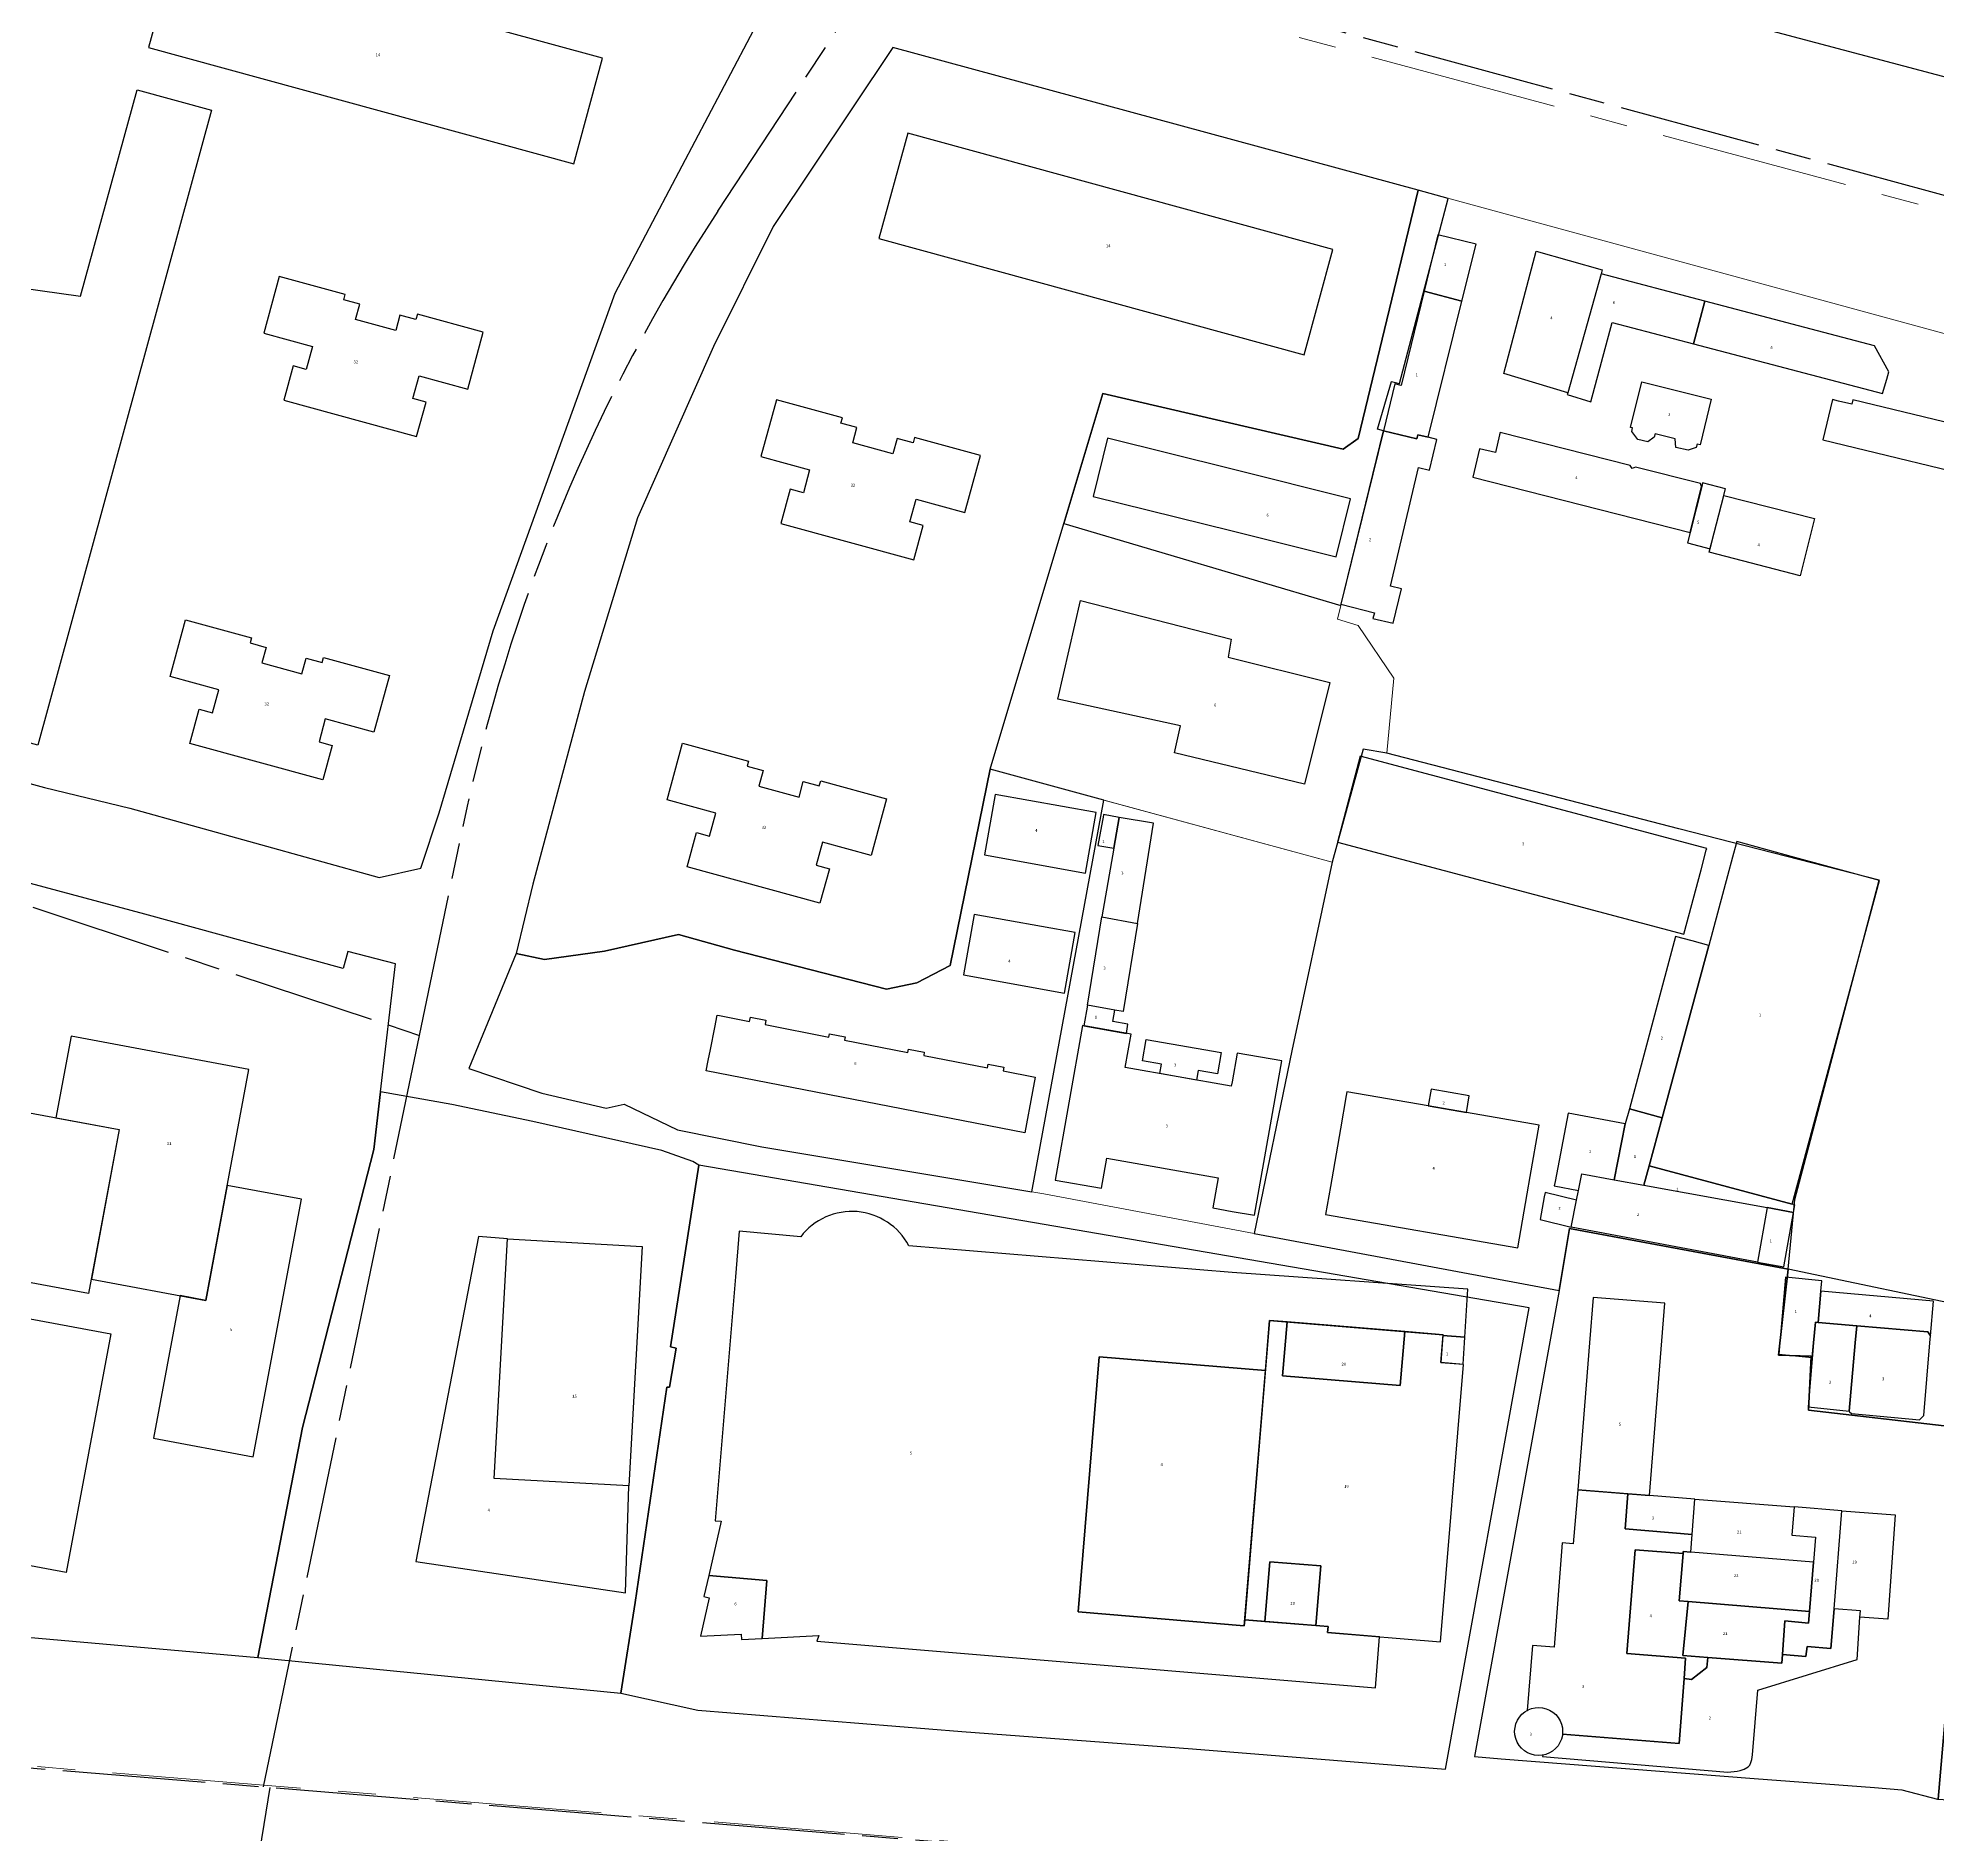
# Model space of a CAD drawing. Header units: millimetres. Extents: x 125232 to 134072, y 142885 to 152835.
# Drawn here: x 130049 to 130368.9, y 146667.1 to 146969.7 of the extents above; entities that cross this region are included whole.
import ezdxf
from ezdxf.enums import TextEntityAlignment as Align

# ---------------------------------------------------------------- set-up
doc = ezdxf.new("R2010")
doc.units = ezdxf.units.MM
doc.linetypes.add('ACAD_ISO08W100', pattern=[36, 24, -3, 6, -3])
doc.linetypes.add('CENTER', pattern=[50.8, 31.75, -6.35, 6.35, -6.35])
for name, color, linetype in [('buildings', 7, 'Continuous'), ('commerce', 10, 'Continuous'), ('commerce & office', 242, 'Continuous'), ('commerce and residence', 32, 'Continuous'), ('culture', 21, 'Continuous'), ('layers', 7, 'Continuous'), ('research & university', 30, 'Continuous'), ('residence-bad', 41, 'Continuous'), ('老城北中心线', 7, 'ACAD_ISO08W100')]:
    doc.layers.add(name, color=color, linetype=linetype)
for name, color, linetype, lineweight in [('government', 221, 'Continuous', 0), ('school', 31, 'Continuous', 0), ('super block', 6, 'CENTER', 0)]:
    doc.layers.add(name, color=color, linetype=linetype, lineweight=lineweight)
doc.styles.add('层数', font='', dxfattribs={"height": 2})
doc.styles.get('层数').set_extended_font_data('FangSong_GB2312')

msp = doc.modelspace()

# ---------------------------------------------------------------- linework, layer by layer
at = {"layer": 'buildings', "linetype": 'Continuous', "flags": 128}
for points in [[(130139.16, 146948.52), (130144.01, 146966.27), (130072.43, 146985.83), (130067.58, 146968.08)], [(130065.63, 146960.94), (130078.17, 146957.52), (130048.96, 146850.64), (130036.42, 146854.06), (130018.2, 146856.62), (130028.5, 146930.09), (130056.14, 146926.22)], [(130262.12, 146916.34), (130266.97, 146934.09), (130195.39, 146953.65), (130190.54, 146935.9)], [(130291.12, 146934.95), (130284.63, 146936.53), (130282.32, 146927.05), (130288.7, 146925.36)], [(130306.52, 146909.94), (130295.76, 146913.22), (130301.22, 146933.78), (130312.33, 146930.65), (130312.13, 146929.95)], [(130327.7, 146918.19), (130329.59, 146925.37), (130312.13, 146929.95), (130306.52, 146909.94), (130306.44, 146909.66), (130310.43, 146908.44), (130314.01, 146921.79)], [(130094.13, 146913.86), (130091.91, 146914.47), (130090.33, 146908.68), (130112.71, 146902.57), (130114.29, 146908.35), (130112.07, 146908.96), (130113.13, 146912.82), (130121.33, 146910.58), (130123.94, 146920.13), (130112.84, 146923.16), (130112.6, 146922.29), (130109.9, 146923.03), (130109.19, 146920.43), (130102.44, 146922.27), (130103.15, 146924.88), (130100.45, 146925.61), (130100.69, 146926.48), (130089.59, 146929.51), (130086.98, 146919.96), (130095.18, 146917.72)], [(130283, 146902.45), (130288.7, 146925.36), (130282.32, 146927.05), (130278.46, 146911.2), (130277.43, 146911.45), (130275.51, 146903.56), (130281.12, 146902.17), (130281.29, 146902.87)], [(130329.59, 146925.37), (130327.7, 146918.19), (130359.54, 146909.8), (130360.23, 146912.24), (130360.57, 146913.45), (130358.18, 146917.83)], [(130318.97, 146911.78), (130330.68, 146908.85), (130328.84, 146901.16), (130328.29, 146901.3), (130328.13, 146900.72), (130326.78, 146900.28), (130324.72, 146900.76), (130324.62, 146902.22), (130321.24, 146903.04), (130321.08, 146902.49), (130319.98, 146901.69), (130318.31, 146902.11), (130317.29, 146903.44), (130317.44, 146904.02), (130317.07, 146904.12)], [(130177.83, 146893.1), (130175.61, 146893.71), (130174.03, 146887.92), (130196.41, 146881.8), (130197.99, 146887.59), (130195.77, 146888.2), (130196.83, 146892.06), (130205.03, 146889.82), (130207.64, 146899.37), (130196.54, 146902.4), (130196.3, 146901.53), (130193.6, 146902.27), (130192.89, 146899.66), (130186.14, 146901.51), (130186.85, 146904.11), (130184.15, 146904.85), (130184.39, 146905.72), (130173.29, 146908.75), (130170.68, 146899.2), (130178.88, 146896.96)], [(130354.52, 146908.78), (130354.33, 146908.01), (130352.09, 146908.55), (130351.09, 146908.8), (130349.49, 146902.04), (130410.67, 146887.22), (130412.1, 146893.48), (130408.97, 146894.2), (130409.27, 146895.53)], [(130226.61, 146892.51), (130250, 146886.69), (130267.53, 146882.32), (130269.97, 146892.1), (130250, 146897.08), (130229.05, 146902.31), (130226.61, 146892.51)], [(130275.51, 146903.56), (130268.29, 146874.35), (130273.97, 146872.9), (130273.72, 146871.96), (130277.14, 146871.14), (130278.51, 146876.96), (130276.66, 146877.4), (130281.37, 146897.36), (130283.22, 146896.92), (130284.48, 146902.09), (130283, 146902.45), (130281.29, 146902.87), (130281.12, 146902.17)], [(130329.06, 146894.19), (130328.85, 146894.66), (130317.94, 146897.44), (130317.36, 146897.18), (130317.01, 146897.68), (130295.15, 146903.26), (130295.05, 146902.88), (130294.38, 146899.91), (130291.69, 146900.53), (130290.52, 146895.75), (130327.14, 146886.41), (130329.06, 146894.19)], [(130326.71, 146884.66), (130330.49, 146883.68), (130333.08, 146893.77), (130329.22, 146894.77), (130329.07, 146894.17), (130327.14, 146886.41)], [(130348.07, 146888.77), (130345.63, 146879.13), (130330.35, 146883.1), (130332.81, 146892.67)], [(130224.46, 146874.98), (130249.86, 146868.44), (130249.36, 146865.42), (130266.46, 146861.15), (130262.19, 146844.05), (130240.3, 146849.33), (130241.31, 146853.86), (130220.68, 146858.38)], [(130073.8, 146871.73), (130084.9, 146868.7), (130084.66, 146867.83), (130087.36, 146867.09), (130086.65, 146864.49), (130093.4, 146862.64), (130094.11, 146865.25), (130096.81, 146864.51), (130097.05, 146865.38), (130108.14, 146862.35), (130105.53, 146852.8), (130097.33, 146855.04), (130096.28, 146851.18), (130098.5, 146850.57), (130096.92, 146844.79), (130074.54, 146850.9), (130076.12, 146856.69), (130078.34, 146856.08), (130079.39, 146859.94), (130071.19, 146862.18)], [(130157.5, 146850.97), (130168.6, 146847.94), (130168.36, 146847.07), (130171.06, 146846.33), (130170.35, 146843.73), (130177.1, 146841.88), (130177.81, 146844.49), (130180.51, 146843.75), (130180.75, 146844.62), (130191.84, 146841.59), (130189.23, 146832.04), (130181.03, 146834.28), (130179.98, 146830.42), (130182.2, 146829.81), (130180.62, 146824.02), (130158.24, 146830.14), (130159.82, 146835.93), (130162.04, 146835.32), (130163.09, 146839.18), (130154.89, 146841.42)], [(130271.58, 146848.75), (130267.74, 146834.3), (130326.09, 146818.79), (130328.97, 146829.62), (130329.84, 146832.92), (130329.93, 146833.24)], [(130225.33, 146829.06), (130226.23, 146834.17), (130227.14, 146839.28), (130210.11, 146842.34), (130208.33, 146832.14)], [(130231.02, 146838.46), (130228.36, 146838.93), (130228.34, 146838.83), (130227.43, 146833.72), (130230.11, 146833.26)], [(130236.79, 146837.46), (130231.02, 146838.46), (130230.11, 146833.26), (130228.09, 146821.69), (130234.06, 146820.61)], [(130358.99, 146827.82), (130344.74, 146831.71), (130334.99, 146834.38), (130334.88, 146833.99), (130334.28, 146831.75), (130333.43, 146828.62), (130330.26, 146816.89), (130322.42, 146787.9), (130320.24, 146779.82), (130344.3, 146773.32)], [(130221.79, 146808.86), (130223.6, 146819.08), (130206.57, 146822.13), (130204.79, 146811.94)], [(130228.09, 146821.69), (130234.06, 146820.61), (130231.66, 146805.77), (130230.28, 146806.02), (130225.66, 146806.84)], [(130330.26, 146816.89), (130327.49, 146817.65), (130324.69, 146818.43), (130316.9, 146789.37), (130322.42, 146787.9)], [(130163.32, 146805.15), (130163.7, 146805.08), (130168.76, 146804.1), (130168.9, 146804.82), (130171.53, 146804.3), (130171.39, 146803.58), (130182.13, 146801.48), (130182.24, 146802.02), (130184.86, 146801.51), (130184.76, 146800.97), (130195.41, 146798.89), (130195.52, 146799.45), (130198.19, 146798.93), (130198.09, 146798.37), (130208.8, 146796.27), (130208.92, 146796.89), (130211.56, 146796.38), (130211.45, 146795.76), (130216.84, 146794.71), (130216.41, 146792.31), (130215.13, 146785.33), (130161.48, 146795.81), (130161.82, 146797.5), (130162.19, 146799.39), (130162.91, 146803.07)], [(130225.66, 146806.84), (130225.04, 146803.37), (130232.24, 146802.1), (130232.45, 146803.62), (130229.95, 146804.08), (130230.28, 146806.02)], [(130220.23, 146777.38), (130228.01, 146776.01), (130228.9, 146781.08), (130247.64, 146777.78), (130246.74, 146772.7), (130250, 146772.13), (130253.76, 146771.46), (130258.36, 146797.47), (130250.85, 146798.79), (130250, 146793.95), (130249.87, 146793.21), (130232.03, 146796.36), (130233.02, 146801.96), (130224.83, 146803.41), (130220.23, 146777.38)], [(130084.46, 146796.02), (130054.55, 146801.61), (130051.99, 146787.89), (130062.65, 146785.9), (130057.95, 146760.73), (130077.2, 146757.14)], [(130234.91, 146797.45), (130235.53, 146801.04), (130248.17, 146798.87), (130247.55, 146795.26), (130244.31, 146795.82), (130244.04, 146794.24), (130237.84, 146795.34), (130238.12, 146796.9)], [(130269.34, 146792.28), (130269.22, 146791.61), (130268.25, 146786.02), (130266.79, 146777.6), (130266.56, 146776.32), (130265.75, 146771.61), (130298.12, 146765.99), (130299.7, 146775.07), (130300.2, 146777.97), (130301.71, 146786.65), (130289.45, 146788.78), (130283.01, 146789.9)], [(130283.53, 146792.68), (130283.01, 146789.9), (130289.45, 146788.78), (130289.93, 146791.56)], [(130037.22, 146790.65), (130062.65, 146785.9), (130057.49, 146758.29), (130032.06, 146763.04)], [(130322.42, 146787.9), (130316.9, 146789.37), (130316.17, 146786.86), (130314.34, 146777.44), (130319.32, 146776.54), (130320.24, 146779.82)], [(130316.17, 146786.86), (130306.57, 146788.67), (130304.39, 146777.13), (130304.26, 146776.43), (130308.32, 146775.62), (130308.88, 146778.44), (130314.34, 146777.44)], [(130320.24, 146779.82), (130319.32, 146776.54), (130340.1, 146772.75), (130344.54, 146771.95), (130344.77, 146773.2), (130344.3, 146773.32)], [(130093.3, 146774.16), (130080.81, 146776.49), (130077.2, 146757.14), (130072.9, 146757.94), (130068.41, 146733.94), (130085.21, 146730.81)], [(130308.88, 146778.44), (130314.34, 146777.44), (130319.32, 146776.54), (130340.1, 146772.75), (130338.45, 146763.57), (130307.12, 146769.48), (130308.01, 146774.02), (130308.32, 146775.62)], [(130302.7, 146775.31), (130302.56, 146774.58), (130301.86, 146770.75), (130307.12, 146769.48), (130308.01, 146774.02)], [(130338.45, 146763.57), (130342.89, 146762.77), (130344.54, 146771.95), (130340.1, 146772.75)], [(130128.02, 146767.48), (130123.1, 146767.88), (130112.57, 146713.16), (130147.88, 146707.9), (130148.44, 146725.89), (130125.79, 146727.14)], [(130128.02, 146767.48), (130150.66, 146766.23), (130148.44, 146725.89), (130125.79, 146727.14)], [(130342.21, 146750), (130342.04, 146748.08), (130347.7, 146747.54), (130347.91, 146750), (130348.21, 146753.46), (130348.68, 146753.42), (130349.15, 146758.68), (130349.28, 146760.43), (130343.2, 146761.04), (130342.21, 146750)], [(130310.2, 146750), (130308.24, 146725.25), (130320.29, 146724.3), (130322.86, 146756.65), (130310.81, 146757.61), (130310.2, 146750)], [(130367.12, 146751.85), (130367.61, 146751.18), (130368.09, 146756.99), (130349.15, 146758.68), (130348.68, 146753.42), (130355.19, 146752.87)], [(130042.82, 146754.92), (130061.22, 146751.48), (130053.72, 146711.3), (130035.31, 146714.74)], [(130252.14, 146703.37), (130255.54, 146703.09), (130256.38, 146713.14), (130264.93, 146712.43), (130264.09, 146702.38), (130266.16, 146702.21), (130266.08, 146701.2), (130285.07, 146699.63), (130288.95, 146746.37), (130285.13, 146746.69), (130285.52, 146751.35), (130279.07, 146751.88), (130278.32, 146742.8), (130258.52, 146744.45), (130259.28, 146753.52), (130256.32, 146753.77), (130252.14, 146703.37)], [(130259.28, 146753.52), (130258.52, 146744.45), (130278.32, 146742.8), (130279.07, 146751.88), (130259.28, 146753.52)], [(130285.13, 146746.69), (130288.89, 146746.38), (130289.16, 146750), (130289.21, 146750.96), (130285.51, 146751.23), (130285.13, 146746.69)], [(130347.91, 146750), (130346.99, 146739.24), (130353.88, 146738.46), (130354.93, 146750), (130355.19, 146752.87), (130348.68, 146753.42), (130348.21, 146753.46), (130347.91, 146750)], [(130353.88, 146738.46), (130353.97, 146738.38), (130354.31, 146738.08), (130365.77, 146737.05), (130366.47, 146737.74), (130367.51, 146750), (130367.61, 146751.18), (130367.12, 146751.85), (130355.19, 146752.86), (130354.93, 146750), (130353.88, 146738.46)], [(130224.08, 146704.69), (130252.06, 146702.37), (130255.62, 146745.33), (130227.65, 146747.65), (130224.08, 146704.69)], [(130326.37, 146696.9), (130316.49, 146697.68), (130317.87, 146715.12), (130325.94, 146714.52), (130325.97, 146714.85), (130327.22, 146714.75), (130327.46, 146717.71), (130316.2, 146718.66), (130316.63, 146724.59), (130308.24, 146725.25), (130307.46, 146716.15), (130305.57, 146716.3), (130304.24, 146698.73), (130300.59, 146699.02), (130299.7, 146688.09), (130299.85, 146688.18), (130300.44, 146688.41), (130301.06, 146688.55), (130301.62, 146688.59), (130302.26, 146688.54), (130302.87, 146688.39), (130303.46, 146688.15), (130304, 146687.81), (130304.49, 146687.4), (130304.9, 146686.92), (130305.23, 146686.37), (130305.47, 146685.79), (130305.61, 146685.17), (130305.66, 146684.53), (130305.62, 146684.09), (130325.29, 146682.51), (130326.11, 146693.46)], [(130327.93, 146723.69), (130320.29, 146724.3), (130316.63, 146724.59), (130316.2, 146718.66), (130327.46, 146717.71)], [(130327.22, 146714.75), (130327.46, 146717.71), (130327.93, 146723.69), (130344.64, 146722.37), (130344.26, 146717.61), (130348.22, 146717.3), (130347.92, 146713.05)], [(130352.65, 146721.73), (130344.64, 146722.37), (130344.26, 146717.61), (130348.22, 146717.3), (130347.92, 146713.05), (130347.24, 146704.78), (130347.05, 146702.79), (130343.08, 146703.17), (130342.69, 146697.5), (130346.62, 146697.18), (130346.81, 146698.86), (130350.84, 146698.53), (130351.36, 146705.21)], [(130361.65, 146721.02), (130360.4, 146703.47), (130355.72, 146703.82), (130355.81, 146704.87), (130351.36, 146705.21), (130352.65, 146721.73)], [(130264.93, 146712.43), (130256.38, 146713.14), (130255.54, 146703.09), (130264.09, 146702.38)], [(130325.94, 146714.52), (130317.87, 146715.12), (130316.49, 146697.68), (130326.37, 146696.9), (130326.11, 146693.46), (130327.38, 146693.3), (130329.94, 146695.34), (130330.08, 146697.04), (130325.87, 146697.37), (130326.77, 146706.46), (130325.29, 146706.58)], [(130325.97, 146714.85), (130325.94, 146714.52), (130325.29, 146706.58), (130326.77, 146706.46), (130347.24, 146704.78), (130347.92, 146713.05), (130327.22, 146714.75)], [(130171.68, 146710), (130161.88, 146710.81), (130161.08, 146707.29), (130161.98, 146707.08), (130160.5, 146700.58), (130167.33, 146700.94), (130167.38, 146700.03), (130170.86, 146700.21)], [(130343.08, 146703.17), (130347.05, 146702.79), (130347.24, 146704.78), (130326.77, 146706.46), (130325.87, 146697.37), (130330.08, 146697.04), (130342.59, 146696.06), (130342.69, 146697.5)], [(130338.51, 146691.52), (130355.27, 146696.69), (130355.72, 146703.82), (130355.81, 146704.87), (130351.36, 146705.21), (130350.84, 146698.53), (130346.81, 146698.86), (130346.62, 146697.18), (130342.69, 146697.5), (130342.59, 146696.06), (130330.08, 146697.04), (130329.94, 146695.34), (130327.38, 146693.3), (130326.11, 146693.46), (130325.29, 146682.51), (130305.62, 146684.09), (130305.61, 146683.9), (130305.46, 146683.28), (130305.21, 146682.7), (130304.88, 146682.16), (130304.46, 146681.68), (130303.97, 146681.27), (130303.43, 146680.94), (130302.84, 146680.7), (130302.3, 146680.57), (130302.28, 146680.34), (130333.5, 146677.71), (130335.06, 146677.88), (130335.56, 146677.97), (130336.23, 146678.22), (130336.87, 146678.63), (130337.18, 146678.89), (130337.36, 146679.34), (130337.49, 146679.83), (130337.63, 146680.63)], [(130301.62, 146688.59), (130302.26, 146688.54), (130302.87, 146688.39), (130303.46, 146688.15), (130304, 146687.81), (130304.49, 146687.4), (130304.9, 146686.92), (130305.23, 146686.37), (130305.47, 146685.79), (130305.61, 146685.17), (130305.66, 146684.53), (130305.62, 146684.09), (130305.61, 146683.9), (130305.46, 146683.28), (130305.21, 146682.7), (130304.88, 146682.16), (130304.46, 146681.68), (130303.97, 146681.27), (130303.43, 146680.94), (130302.84, 146680.7), (130302.3, 146680.57), (130302.22, 146680.56), (130301.59, 146680.51), (130300.95, 146680.57), (130300.34, 146680.72), (130299.75, 146680.97), (130299.22, 146681.31), (130298.74, 146681.73), (130298.33, 146682.21), (130298, 146682.76), (130297.77, 146683.35), (130297.63, 146683.97), (130297.58, 146684.6), (130297.64, 146685.24), (130297.8, 146685.85), (130298.05, 146686.44), (130298.39, 146686.97), (130298.81, 146687.45), (130299.3, 146687.86), (130299.7, 146688.09), (130299.85, 146688.18), (130300.44, 146688.41), (130301.06, 146688.55)]]:
    msp.add_lwpolyline(points, close=True, dxfattribs=at)
msp.add_lwpolyline([(130170.86, 146700.21), (130180.45, 146700.71), (130180.11, 146699.74), (130274.14, 146691.93), (130274.85, 146700.47), (130266.08, 146701.2), (130266.16, 146702.21), (130252.14, 146703.37), (130252.06, 146702.37), (130224.08, 146704.69), (130227.65, 146747.65), (130255.62, 146745.33), (130256.32, 146753.73), (130285.52, 146751.35), (130285.51, 146751.23), (130289.21, 146750.96), (130289.71, 146759.02), (130250, 146761.82), (130195.58, 146766.34, 0.547176), (130177.37, 146767.85), (130167.01, 146768.79), (130166.41, 146761.08), (130163, 146720.03), (130163.96, 146719.95), (130161.88, 146710.81), (130171.68, 146710), (130170.86, 146700.21)], format="xyb", close=True, dxfattribs=at)
at = {"layer": 'commerce'}
msp.add_lwpolyline([(130105.51, 146782.54), (130106.64, 146792.26), (130109.15, 146813.79), (130101.1, 146815.86), (130100.35, 146813.02), (130066.93, 146822.15), (130010.59, 146837.25), (129994.58, 146841.58), (129992.91, 146823.89), (129988.09, 146783.71), (129984.97, 146756.03), (129988.4, 146734.41), (129986.26, 146717.17, 0.451865), (129994.07, 146707.86), (130009.74, 146706.34), (130047.14, 146700.46), (130085.98, 146697.04), (130093.51, 146735.71)], format="xyb", close=True, dxfattribs=at)
for points in [[(130154.84, 146742.51), (130155.3, 146742.51), (130156.42, 146749.09), (130155.45, 146749.34), (130160.25, 146779.89), (130159.22, 146780.55), (130154.02, 146782.39), (130132.26, 146787.28), (130118.64, 146790.14), (130106.64, 146792.26), (130105.51, 146782.54), (130093.51, 146735.71), (130085.98, 146697.04), (130147.08, 146691.02), (130149.53, 146706.26)], [(130374.29, 146735.5), (130347.05, 146738.65), (130347.53, 146747.77), (130342.02, 146747.93), (130343.63, 146762.41), (130306.84, 146769.24), (130305.05, 146758.82), (130290.81, 146680.35), (130295.3, 146679.96), (130337.88, 146676.62), (130358.17, 146675.14), (130362.78, 146674.76), (130368.78, 146673.16), (130368.89, 146673.15)]]:
    msp.add_lwpolyline(points, close=True, dxfattribs=at)
at = {"layer": 'commerce & office'}
msp.add_lwpolyline([(130146.15, 146926.7), (130153.06, 146939.87), (130170.57, 146973.08), (130109.74, 146989.4, 0.308473), (130090.26, 146995.33), (130063.71, 147002.44), (130028.77, 147012.07), (130024, 147011.97), (130021.25, 147010.27), (130019.45, 147008.16), (130013.19, 146975.72), (130009.7, 146951.97), (130002.07, 146898.87), (129997.3, 146857.69), (130007.58, 146855.03), (130050.07, 146843.51), (130064.4, 146840), (130106.39, 146828.35), (130113.41, 146829.89), (130116.5, 146839.22), (130125.59, 146869.88)], format="xyb", close=True, dxfattribs=at)
at = {"layer": 'commerce and residence'}
msp.add_lwpolyline([(130228.25, 146909.81), (130268.7, 146900.46), (130271.26, 146902.24), (130281.35, 146944.04), (130192.87, 146968.08), (130172.74, 146937.95), (130162.71, 146917.72), (130149.91, 146888.88), (130140.99, 146859.68), (130132.29, 146827.24), (130129.47, 146815.55), (130134.22, 146814.53), (130144.33, 146815.91), (130156.78, 146818.73), (130166.25, 146816.1), (130191.8, 146809.52), (130196.94, 146810.61), (130202.52, 146813.52), (130209.25, 146846.57)], close=True, dxfattribs=at)
at = {"layer": 'culture'}
for points in [[(130396.44, 147016.87), (130331.22, 147034.45), (130330.73, 147031.6), (130330.97, 147031.54), (130321.37, 146990.59), (130319.98, 146984.58), (130321.9, 146984), (130319.64, 146976.53), (130378.73, 146960.84), (130388.31, 146995.72), (130390.57, 146995.1)], [(130300.01, 146755.91), (130160.25, 146779.89), (130155.45, 146749.34), (130156.42, 146749.09), (130155.3, 146742.51), (130154.84, 146742.51), (130149.53, 146706.26), (130147.08, 146691.02), (130160.03, 146688.17), (130204.5, 146684.53), (130243.32, 146681.66), (130285.93, 146678.2)], [(130418.77, 146748.85), (130418.38, 146748.95), (130378.73, 146756.1), (130376.23, 146755.53), (130343.63, 146762.41), (130342.02, 146747.93), (130347.53, 146747.77), (130347.05, 146738.65), (130374.29, 146735.5), (130368.89, 146673.15), (130398.86, 146671.18), (130414.2, 146670), (130414.29, 146674.56), (130412.25, 146674.56)]]:
    msp.add_lwpolyline(points, close=True, dxfattribs=at)
at = {"layer": 'government'}
msp.add_lwpolyline([(130266.86, 146830.94), (130228.4, 146841.38), (130216.31, 146775.39), (130218.3, 146775.06), (130253.75, 146768.42), (130260.05, 146799.16)], close=True, dxfattribs=at)
at = {"layer": 'research & university'}
msp.add_lwpolyline([(130358.95, 146827.91), (130325.25, 146836.54), (130276.08, 146849.3), (130272.05, 146849.95), (130266.86, 146830.94), (130260.05, 146799.16), (130253.75, 146768.42), (130305.05, 146758.82), (130306.84, 146769.24), (130343.63, 146762.41), (130344.77, 146774.12)], close=True, dxfattribs=at)
at = {"layer": 'residence-bad'}
for points in [[(130275.5, 146903.55), (130274.49, 146903.81), (130276.84, 146911.86), (130278.18, 146911.53), (130286.4, 146942.67), (130281.35, 146944.04), (130271.26, 146902.24), (130268.7, 146900.46), (130228.25, 146909.81), (130221.68, 146887.96), (130268.32, 146874.13)], [(130228.4, 146841.38), (130209.25, 146846.57), (130202.52, 146813.52), (130196.94, 146810.61), (130191.8, 146809.52), (130166.25, 146816.1), (130156.78, 146818.73), (130144.33, 146815.91), (130134.22, 146814.53), (130129.47, 146815.55), (130121.51, 146796.18), (130133.78, 146792.02), (130144.62, 146789.51), (130147.65, 146790.17), (130156.61, 146785.85), (130170.83, 146783.02), (130216.31, 146775.39)]]:
    msp.add_lwpolyline(points, close=True, dxfattribs=at)
at = {"layer": 'school'}
msp.add_lwpolyline([(130379.53, 146917.27), (130286.72, 146942.58), (130286.4, 146942.67), (130278.18, 146911.53), (130276.84, 146911.86), (130274.49, 146903.81), (130275.5, 146903.55), (130268.32, 146874.13), (130267.77, 146871.86), (130271.21, 146870.77), (130277.25, 146861.88), (130276.08, 146849.3), (130325.25, 146836.54), (130358.95, 146827.91), (130344.77, 146774.12), (130343.63, 146762.41), (130376.23, 146755.53)], dxfattribs=at)
msp.add_lwpolyline([(130277.25, 146861.88), (130271.21, 146870.77), (130267.77, 146871.86), (130268.32, 146874.13), (130221.68, 146887.96), (130209.25, 146846.57), (130266.86, 146830.94), (130272.05, 146849.95), (130276.08, 146849.3)], close=True, dxfattribs=at)
at = {"layer": 'super block'}
msp.add_lwpolyline([(130608.02, 146874.04), (130500.43, 146905.39), (130096.02, 147014.27), (130005.05, 147042.65), (129994.38, 146978.27), (129977.61, 146847.73), (129960.27, 146685.9), (130404.49, 146649.53), (130463.62, 146641.5), (130584.26, 146632.7)], close=True, dxfattribs=at)
at = {"layer": '老城北中心线', "linetype": 'ACAD_ISO08W100', "lineweight": 25}
for p, q in [((130163.42, 146940.51), (130196.13, 146990.35)), ((130512.43, 146904.52), (130196.13, 146990.35)), ((130113.21, 146801.76), (130120.51, 146836.91)), ((130086.94, 146675.23), (130113.21, 146801.76)), ((129586.71, 146715.92), (131009.92, 146600.14)), ((130088.02, 146675.14), (130060.9, 146509))]:
    msp.add_line(p, q, dxfattribs=at)
msp.add_lwpolyline([(129979.75, 146846), (130113.21, 146801.76)], dxfattribs=at)
msp.add_arc((130414.24, 146775.92), 300, 146.7267, 168.2707, dxfattribs=at)

# ---------------------------------------------------------------- texts
at = {"layer": 'layers', "linetype": 'Continuous', "style": '层数'}
for s, p in [('14', (130105.8, 146966.62)), ('14', (130228.76, 146934.44)), ('1', (130285.69, 146931.29)), ('6', (130314.1, 146924.9)), ('4', (130303.59, 146922.32)), ('5', (130340.64, 146917.32)), ('32', (130102.08, 146914.91)), ('1', (130280.9, 146912.74)), ('2', (130323.4, 146906.03)), ('32', (130185.78, 146894.15)), ('4', (130307.78, 146895.41)), ('6', (130255.79, 146889.12)), ('5', (130328.29, 146887.92)), ('2', (130273.06, 146884.96)), ('4', (130338.48, 146884.09)), ('32', (130087.09, 146857.31)), ('6', (130246.96, 146857.13)), ('32', (130170.79, 146836.55)), ('4', (130216.84, 146836.02)), ('1', (130228.15, 146834.14)), ('3', (130298.83, 146833.77)), ('3', (130231.34, 146828.86)), ('4', (130212.31, 146814)), ('3', (130228.34, 146812.85)), ('1', (130226.88, 146804.58)), ('1', (130338.73, 146804.95)), ('2', (130322.17, 146801.06)), ('6', (130186.39, 146796.79)), ('3', (130240.22, 146796.53)), ('2', (130285.42, 146790.13)), ('3', (130238.81, 146786.28)), ('1', (130310.07, 146781.99)), ('4', (130283.73, 146779.13)), ('1', (130317.64, 146781.12)), ('1', (130324.81, 146775.61)), ('2', (130304.93, 146772.39)), ('2', (130318.16, 146771.33)), ('1', (130340.51, 146766.93)), ('1', (130344.73, 146755.02)), ('4', (130357.26, 146754.29)), ('1', (130286, 146747.91)), ('3', (130359.43, 146743.69)), ('2', (130350.5, 146743.11)), ('5', (130315.1, 146736.05)), ('3', (130320.68, 146720.25)), ('21', (130335.01, 146717.88)), ('19', (130354.41, 146712.83)), ('22', (130334.49, 146710.58)), ('20', (130348.04, 146709.78)), ('4', (130320.29, 146703.79)), ('21', (130332.63, 146700.78)), ('3', (130308.9, 146691.9)), ('2', (130330.24, 146686.57)), ('3', (130300.11, 146683.85))]:
    msp.add_text(s, height=0.5, dxfattribs=at).set_placement(p)
for s, p in [('31', (130071.04, 146783.54, 1.77)), ('5', (130081.48, 146752.22, 1.77)), ('20', (130268.83, 146746.4)), ('15', (130139.28, 146741, 1.77)), ('5', (130195.93, 146731.43)), ('4', (130238.16, 146729.5)), ('19', (130269.25, 146725.81)), ('4', (130124.85, 146721.84, 1.77)), ('6', (130166.39, 146706.04)), ('20', (130260.2, 146706.12))]:
    msp.add_text(s, height=0.5, dxfattribs=at).set_placement(p, align=Align.MIDDLE)

doc.saveas('drawing.dxf')
